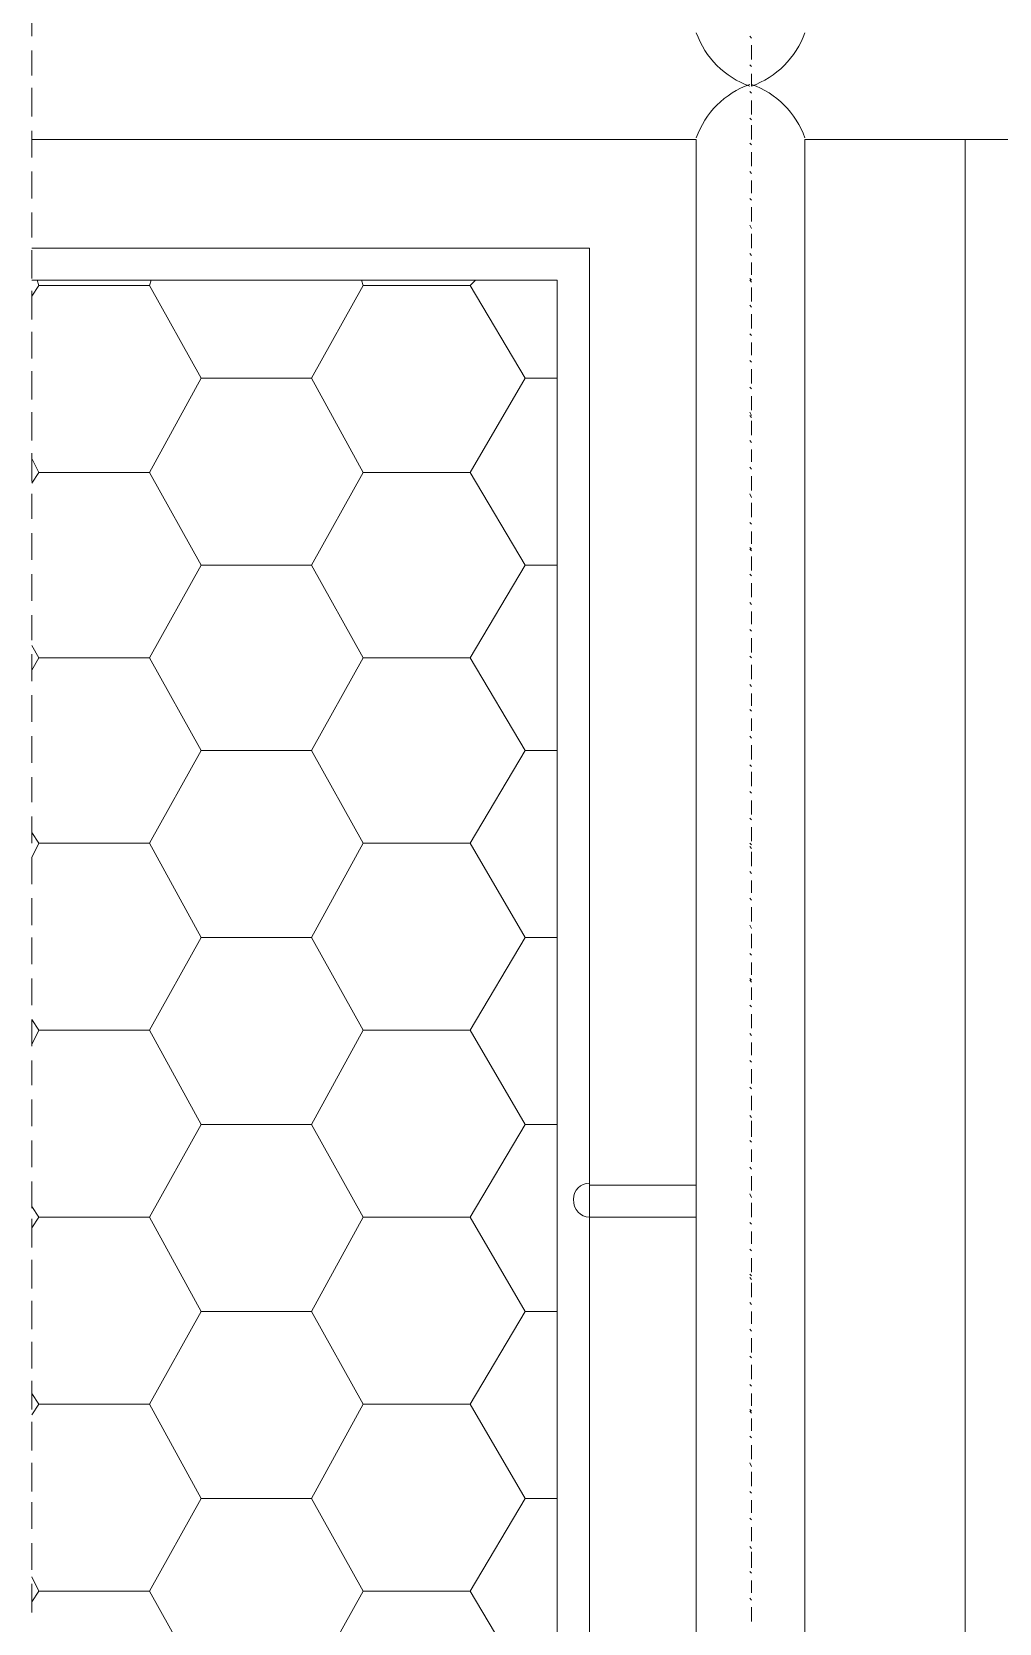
# Model space of a CAD drawing. Header units: millimetres. Extents: x 2928 to 3112, y 1220 to 1280.
# Drawn here: x 3051.756 to 3052.654, y 1266.678 to 1268.155 of the extents above; entities that cross this region are included whole.
import ezdxf

# ---------------------------------------------------------------- set-up
doc = ezdxf.new("R2010")
doc.units = ezdxf.units.MM

msp = doc.modelspace()

# ---------------------------------------------------------------- linework, layer by layer
at = {"color": 252, "linetype": 'Continuous', "lineweight": 13, "true_color": 0x989898}
for points in [[(3051.75559, 1268.17617), (3051.75559, 1268.15136), (3051.75559, 1268.15136)], [(3052.42381, 1268.14971), (3052.42215, 1268.15136), (3052.42215, 1268.15136)], [(3052.42381, 1268.14971), (3052.42215, 1268.15136), (3052.42215, 1268.15136)], [(3051.75559, 1268.13813), (3051.75559, 1268.11497), (3051.75559, 1268.11497)], [(3052.42381, 1268.12986), (3052.42381, 1268.14309), (3052.42381, 1268.14309)], [(3052.42381, 1268.12986), (3052.42381, 1268.14309), (3052.42381, 1268.14309)], [(3052.42381, 1268.12324), (3052.42215, 1268.1249), (3052.42215, 1268.1249)], [(3052.42381, 1268.12324), (3052.42215, 1268.1249), (3052.42215, 1268.1249)], [(3052.42381, 1268.10505), (3052.42381, 1268.11663), (3052.42381, 1268.11663)], [(3052.42381, 1268.10505), (3052.42381, 1268.11663), (3052.42381, 1268.11663)], [(3051.75559, 1268.1034), (3051.75559, 1268.07693), (3051.75559, 1268.07693)], [(3052.42381, 1268.09843), (3052.42215, 1268.10009), (3052.42215, 1268.10009)], [(3052.42381, 1268.09843), (3052.42215, 1268.10009), (3052.42215, 1268.10009)], [(3052.42381, 1268.07859), (3052.42381, 1268.09182), (3052.42381, 1268.09182)], [(3052.42381, 1268.07859), (3052.42381, 1268.09182), (3052.42381, 1268.09182)], [(3052.42381, 1268.07362), (3052.42215, 1268.07528), (3052.42215, 1268.07528)], [(3052.42381, 1268.07362), (3052.42215, 1268.07528), (3052.42215, 1268.07528)], [(3051.75559, 1268.0637), (3051.75559, 1268.03889), (3051.75559, 1268.03889)], [(3052.42381, 1268.05543), (3052.42381, 1268.06866), (3052.42381, 1268.06866)], [(3052.42381, 1268.05543), (3052.42381, 1268.06701), (3052.42381, 1268.06701)], [(3052.42381, 1268.05047), (3052.42215, 1268.05212), (3052.42215, 1268.05212)], [(3052.42381, 1268.05047), (3052.42215, 1268.05212), (3052.42215, 1268.05212)], [(3052.42381, 1268.03062), (3052.42381, 1268.04385), (3052.42381, 1268.04385)], [(3052.42381, 1268.03062), (3052.42381, 1268.04385), (3052.42381, 1268.04385)], [(3051.75559, 1268.02566), (3051.75559, 1268.00085), (3051.75559, 1268.00085)], [(3052.42381, 1268.024), (3052.42215, 1268.02566), (3052.42215, 1268.02566)], [(3052.42381, 1268.024), (3052.42215, 1268.02566), (3052.42215, 1268.02566)], [(3052.42381, 1268.00581), (3052.42381, 1268.01739), (3052.42381, 1268.01739)], [(3052.42381, 1268.00581), (3052.42381, 1268.01739), (3052.42381, 1268.01739)], [(3052.42381, 1267.99919), (3052.42215, 1268.00085), (3052.42215, 1268.00085)], [(3052.42381, 1267.99919), (3052.42215, 1268.00085), (3052.42215, 1268.00085)], [(3051.75559, 1267.98762), (3051.75559, 1267.96446), (3051.75559, 1267.96446)], [(3052.42381, 1267.97935), (3052.42381, 1267.99258), (3052.42381, 1267.99258)], [(3052.42381, 1267.97935), (3052.42381, 1267.99258), (3052.42381, 1267.99258)], [(3052.42381, 1267.97273), (3052.42215, 1267.97604), (3052.42215, 1267.97604)], [(3052.42381, 1267.97273), (3052.42215, 1267.97604), (3052.42215, 1267.97604)], [(3052.42381, 1267.95454), (3052.42381, 1267.96777), (3052.42381, 1267.96777)], [(3052.42381, 1267.95454), (3052.42381, 1267.96777), (3052.42381, 1267.96777)], [(3051.75559, 1267.95288), (3051.75559, 1267.92642), (3051.75559, 1267.92642)], [(3052.42381, 1267.94792), (3052.42215, 1267.94957), (3052.42215, 1267.94957)], [(3052.42381, 1267.94792), (3052.42215, 1267.94957), (3052.42215, 1267.94957)], [(3052.42381, 1267.92973), (3052.42381, 1267.9413), (3052.42381, 1267.9413)], [(3052.42381, 1267.93138), (3052.42381, 1267.9413), (3052.42381, 1267.9413)], [(3052.42381, 1267.92476), (3052.42215, 1267.92642), (3052.42215, 1267.92642)], [(3051.75559, 1267.91484), (3051.75559, 1267.88838), (3051.75559, 1267.88838)], [(3052.42381, 1267.92311), (3052.42215, 1267.92476), (3052.42215, 1267.92476)], [(3052.42381, 1267.90492), (3052.42381, 1267.91815), (3052.42381, 1267.91815)], [(3052.42381, 1267.90492), (3052.42381, 1267.91815), (3052.42381, 1267.91815)], [(3052.42381, 1267.89995), (3052.42215, 1267.90161), (3052.42215, 1267.90161)], [(3052.42381, 1267.89995), (3052.42215, 1267.90161), (3052.42215, 1267.90161)], [(3052.42381, 1267.88011), (3052.42381, 1267.89334), (3052.42381, 1267.89334)], [(3052.42381, 1267.88011), (3052.42381, 1267.89334), (3052.42381, 1267.89334)], [(3051.75559, 1267.8768), (3051.75559, 1267.85199), (3051.75559, 1267.85199)], [(3052.42381, 1267.87349), (3052.42215, 1267.87515), (3052.42215, 1267.87515)], [(3052.42381, 1267.87349), (3052.42215, 1267.87515), (3052.42215, 1267.87515)], [(3052.42381, 1267.8553), (3052.42381, 1267.86688), (3052.42381, 1267.86688)], [(3052.42381, 1267.8553), (3052.42381, 1267.86688), (3052.42381, 1267.86688)], [(3051.75559, 1267.84041), (3051.75559, 1267.81395), (3051.75559, 1267.81395)], [(3052.42381, 1267.84868), (3052.42215, 1267.85034), (3052.42215, 1267.85034)], [(3052.42381, 1267.84868), (3052.42215, 1267.85034), (3052.42215, 1267.85034)], [(3052.42381, 1267.82883), (3052.42381, 1267.84207), (3052.42381, 1267.84207)], [(3052.42381, 1267.82883), (3052.42381, 1267.84207), (3052.42381, 1267.84207)], [(3052.42381, 1267.82387), (3052.42215, 1267.82553), (3052.42215, 1267.82553)], [(3052.42381, 1267.82387), (3052.42215, 1267.82553), (3052.42215, 1267.82553)], [(3052.42381, 1267.80402), (3052.42381, 1267.81726), (3052.42381, 1267.81726)], [(3052.42381, 1267.80568), (3052.42381, 1267.81726), (3052.42381, 1267.81726)], [(3051.75559, 1267.80237), (3051.75559, 1267.77591), (3051.75559, 1267.77591)], [(3052.42381, 1267.79906), (3052.42215, 1267.80237), (3052.42215, 1267.80237)], [(3052.42381, 1267.79741), (3052.42215, 1267.79906), (3052.42215, 1267.79906)], [(3052.42381, 1267.78087), (3052.42381, 1267.7941), (3052.42381, 1267.7941)], [(3052.42381, 1267.78087), (3052.42381, 1267.79079), (3052.42381, 1267.79079)], [(3051.75559, 1267.76433), (3051.75559, 1267.73786), (3051.75559, 1267.73786)], [(3052.42381, 1267.77425), (3052.42215, 1267.77591), (3052.42215, 1267.77591)], [(3052.42381, 1267.77425), (3052.42215, 1267.77591), (3052.42215, 1267.77591)], [(3052.42381, 1267.75606), (3052.42381, 1267.76764), (3052.42381, 1267.76764)], [(3052.42381, 1267.75606), (3052.42381, 1267.76764), (3052.42381, 1267.76764)], [(3052.42381, 1267.74944), (3052.42215, 1267.7511), (3052.42215, 1267.7511)], [(3052.42381, 1267.74944), (3052.42215, 1267.7511), (3052.42215, 1267.7511)], [(3052.42381, 1267.72959), (3052.42381, 1267.74283), (3052.42381, 1267.74283)], [(3052.42381, 1267.72959), (3052.42381, 1267.74283), (3052.42381, 1267.74283)], [(3051.75559, 1267.72629), (3051.75559, 1267.70313), (3051.75559, 1267.70313)], [(3052.42381, 1267.72298), (3052.42215, 1267.72629), (3052.42215, 1267.72629)], [(3052.42381, 1267.72298), (3052.42215, 1267.72629), (3052.42215, 1267.72629)], [(3052.42381, 1267.70478), (3052.42381, 1267.71802), (3052.42381, 1267.71802)], [(3052.42381, 1267.70478), (3052.42381, 1267.71802), (3052.42381, 1267.71802)], [(3052.42381, 1267.69817), (3052.42215, 1267.69982), (3052.42215, 1267.69982)], [(3052.42381, 1267.69817), (3052.42215, 1267.69982), (3052.42215, 1267.69982)], [(3052.42381, 1267.67997), (3052.42381, 1267.69155), (3052.42381, 1267.69155)], [(3052.42381, 1267.67997), (3052.42381, 1267.69155), (3052.42381, 1267.69155)], [(3051.75559, 1267.6899), (3051.75559, 1267.66509), (3051.75559, 1267.66509)], [(3052.42381, 1267.67501), (3052.42215, 1267.67667), (3052.42215, 1267.67667)], [(3052.42381, 1267.67336), (3052.42215, 1267.67501), (3052.42215, 1267.67501)], [(3052.42381, 1267.65516), (3052.42381, 1267.6684), (3052.42381, 1267.6684)], [(3052.42381, 1267.65516), (3052.42381, 1267.66674), (3052.42381, 1267.66674)], [(3051.75559, 1267.65186), (3051.75559, 1267.62705), (3051.75559, 1267.62705)], [(3052.42381, 1267.6502), (3052.42215, 1267.65186), (3052.42215, 1267.65186)], [(3052.42381, 1267.6502), (3052.42215, 1267.65186), (3052.42215, 1267.65186)], [(3052.42381, 1267.63035), (3052.42381, 1267.64359), (3052.42381, 1267.64359)], [(3052.42381, 1267.63035), (3052.42381, 1267.64359), (3052.42381, 1267.64359)], [(3052.42381, 1267.62374), (3052.42215, 1267.62539), (3052.42215, 1267.62539)], [(3052.42381, 1267.62374), (3052.42215, 1267.62539), (3052.42215, 1267.62539)], [(3052.42381, 1267.60555), (3052.42381, 1267.61712), (3052.42381, 1267.61712)], [(3052.42381, 1267.60555), (3052.42381, 1267.61712), (3052.42381, 1267.61712)], [(3051.75559, 1267.61381), (3051.75559, 1267.59066), (3051.75559, 1267.59066)], [(3052.42381, 1267.59893), (3052.42215, 1267.60058), (3052.42215, 1267.60058)], [(3052.42381, 1267.59893), (3052.42215, 1267.60058), (3052.42215, 1267.60058)], [(3052.42381, 1267.57908), (3052.42381, 1267.59231), (3052.42381, 1267.59231)], [(3052.42381, 1267.57908), (3052.42381, 1267.59231), (3052.42381, 1267.59231)], [(3051.75559, 1267.57743), (3051.75559, 1267.55262), (3051.75559, 1267.55262)], [(3052.42381, 1267.57412), (3052.42215, 1267.57577), (3052.42215, 1267.57577)], [(3052.42381, 1267.57412), (3052.42215, 1267.57577), (3052.42215, 1267.57577)], [(3052.42381, 1267.55427), (3052.42381, 1267.5675), (3052.42381, 1267.5675)], [(3052.42381, 1267.55427), (3052.42381, 1267.5675), (3052.42381, 1267.5675)], [(3052.42381, 1267.54766), (3052.42215, 1267.54931), (3052.42215, 1267.54931)], [(3052.42381, 1267.54766), (3052.42215, 1267.54931), (3052.42215, 1267.54931)], [(3051.75559, 1267.53939), (3051.75559, 1267.51458), (3051.75559, 1267.51458)], [(3052.42381, 1267.52946), (3052.42381, 1267.54104), (3052.42381, 1267.54104)], [(3052.42381, 1267.53112), (3052.42381, 1267.54104), (3052.42381, 1267.54104)], [(3052.42381, 1267.5245), (3052.42215, 1267.52615), (3052.42215, 1267.52615)], [(3052.42381, 1267.5245), (3052.42215, 1267.52615), (3052.42215, 1267.52615)], [(3052.42381, 1267.50631), (3052.42381, 1267.51788), (3052.42381, 1267.51788)], [(3052.42381, 1267.50631), (3052.42381, 1267.51788), (3052.42381, 1267.51788)], [(3051.75559, 1267.50134), (3051.75559, 1267.47653), (3051.75559, 1267.47653)], [(3052.42381, 1267.49969), (3052.42215, 1267.50134), (3052.42215, 1267.50134)], [(3052.42381, 1267.49969), (3052.42215, 1267.50134), (3052.42215, 1267.50134)], [(3052.42381, 1267.47984), (3052.42381, 1267.49307), (3052.42381, 1267.49307)], [(3052.42381, 1267.47984), (3052.42381, 1267.49307), (3052.42381, 1267.49307)], [(3052.42381, 1267.47323), (3052.42215, 1267.47488), (3052.42215, 1267.47488)], [(3052.42381, 1267.47323), (3052.42215, 1267.47488), (3052.42215, 1267.47488)], [(3051.75559, 1267.4633), (3051.75559, 1267.44015), (3051.75559, 1267.44015)], [(3052.42381, 1267.45503), (3052.42381, 1267.46826), (3052.42381, 1267.46826)], [(3052.42381, 1267.45503), (3052.42381, 1267.46826), (3052.42381, 1267.46826)], [(3052.42381, 1267.44842), (3052.42215, 1267.45007), (3052.42215, 1267.45007)], [(3052.42381, 1267.44842), (3052.42215, 1267.45007), (3052.42215, 1267.45007)], [(3052.42381, 1267.42857), (3052.42381, 1267.4418), (3052.42381, 1267.4418)], [(3052.42381, 1267.42857), (3052.42381, 1267.4418), (3052.42381, 1267.4418)], [(3051.75559, 1267.42691), (3051.75559, 1267.4021), (3051.75559, 1267.4021)], [(3052.42381, 1267.42361), (3052.42215, 1267.42526), (3052.42215, 1267.42526)], [(3052.42381, 1267.42361), (3052.42215, 1267.42526), (3052.42215, 1267.42526)], [(3052.42381, 1267.40376), (3052.42381, 1267.41699), (3052.42381, 1267.41699)], [(3052.42381, 1267.40541), (3052.42381, 1267.41699), (3052.42381, 1267.41699)], [(3052.42381, 1267.40045), (3052.42215, 1267.4021), (3052.42215, 1267.4021)], [(3052.42381, 1267.39714), (3052.42215, 1267.3988), (3052.42215, 1267.3988)], [(3051.75559, 1267.38887), (3051.75559, 1267.36406), (3051.75559, 1267.36406)], [(3052.42381, 1267.3806), (3052.42381, 1267.39383), (3052.42381, 1267.39383)], [(3052.42381, 1267.3806), (3052.42381, 1267.39383), (3052.42381, 1267.39383)], [(3052.42381, 1267.37399), (3052.42215, 1267.37564), (3052.42215, 1267.37564)], [(3052.42381, 1267.37399), (3052.42215, 1267.37564), (3052.42215, 1267.37564)], [(3052.42381, 1267.35579), (3052.42381, 1267.36737), (3052.42381, 1267.36737)], [(3052.42381, 1267.35579), (3052.42381, 1267.36737), (3052.42381, 1267.36737)], [(3051.75559, 1267.35083), (3051.75559, 1267.32602), (3051.75559, 1267.32602)], [(3052.42381, 1267.34918), (3052.42215, 1267.35083), (3052.42215, 1267.35083)], [(3052.42381, 1267.34918), (3052.42215, 1267.35083), (3052.42215, 1267.35083)], [(3052.42381, 1267.32933), (3052.42381, 1267.34256), (3052.42381, 1267.34256)], [(3052.42381, 1267.32933), (3052.42381, 1267.34256), (3052.42381, 1267.34256)], [(3052.42381, 1267.32271), (3052.42215, 1267.32602), (3052.42215, 1267.32602)], [(3052.42381, 1267.32271), (3052.42215, 1267.32602), (3052.42215, 1267.32602)], [(3051.75559, 1267.31444), (3051.75559, 1267.28963), (3051.75559, 1267.28963)], [(3052.42381, 1267.30452), (3052.42381, 1267.31775), (3052.42381, 1267.31775)], [(3052.42381, 1267.30452), (3052.42381, 1267.31775), (3052.42381, 1267.31775)], [(3052.42381, 1267.2979), (3052.42215, 1267.29956), (3052.42215, 1267.29956)], [(3052.42381, 1267.2979), (3052.42215, 1267.29956), (3052.42215, 1267.29956)], [(3052.42381, 1267.27971), (3052.42381, 1267.29129), (3052.42381, 1267.29129)], [(3052.42381, 1267.27971), (3052.42381, 1267.29129), (3052.42381, 1267.29129)], [(3051.75559, 1267.2764), (3051.75559, 1267.25159), (3051.75559, 1267.25159)], [(3052.42381, 1267.27475), (3052.42215, 1267.2764), (3052.42215, 1267.2764)], [(3052.42381, 1267.27309), (3052.42215, 1267.27475), (3052.42215, 1267.27475)], [(3052.42381, 1267.25655), (3052.42381, 1267.26813), (3052.42381, 1267.26813)], [(3052.42381, 1267.25655), (3052.42381, 1267.26648), (3052.42381, 1267.26648)], [(3052.42381, 1267.24994), (3052.42215, 1267.25159), (3052.42215, 1267.25159)], [(3052.42381, 1267.24994), (3052.42215, 1267.25159), (3052.42215, 1267.25159)], [(3051.75559, 1267.23836), (3051.75559, 1267.21355), (3051.75559, 1267.21355)], [(3052.42381, 1267.23009), (3052.42381, 1267.24332), (3052.42381, 1267.24332)], [(3052.42381, 1267.23009), (3052.42381, 1267.24332), (3052.42381, 1267.24332)], [(3052.42381, 1267.22347), (3052.42215, 1267.22513), (3052.42215, 1267.22513)], [(3052.42381, 1267.22347), (3052.42215, 1267.22513), (3052.42215, 1267.22513)], [(3052.42381, 1267.20528), (3052.42381, 1267.21686), (3052.42381, 1267.21686)], [(3052.42381, 1267.20528), (3052.42381, 1267.21686), (3052.42381, 1267.21686)], [(3051.75559, 1267.20032), (3051.75559, 1267.17716), (3051.75559, 1267.17716)], [(3052.42381, 1267.19866), (3052.42215, 1267.20032), (3052.42215, 1267.20032)], [(3052.42381, 1267.19866), (3052.42215, 1267.20032), (3052.42215, 1267.20032)], [(3052.42381, 1267.17882), (3052.42381, 1267.19205), (3052.42381, 1267.19205)], [(3052.42381, 1267.17882), (3052.42381, 1267.19205), (3052.42381, 1267.19205)], [(3052.42381, 1267.17385), (3052.42215, 1267.17551), (3052.42215, 1267.17551)], [(3052.42381, 1267.17385), (3052.42215, 1267.17551), (3052.42215, 1267.17551)], [(3051.75559, 1267.16393), (3051.75559, 1267.13912), (3051.75559, 1267.13912)], [(3052.42381, 1267.15401), (3052.42381, 1267.16724), (3052.42381, 1267.16724)], [(3052.42381, 1267.15401), (3052.42381, 1267.16724), (3052.42381, 1267.16724)], [(3052.42381, 1267.14739), (3052.42215, 1267.14904), (3052.42215, 1267.14904)], [(3052.42381, 1267.14739), (3052.42215, 1267.14904), (3052.42215, 1267.14904)], [(3052.42381, 1267.13085), (3052.42381, 1267.14408), (3052.42381, 1267.14408)], [(3052.42381, 1267.1292), (3052.42381, 1267.14077), (3052.42381, 1267.14077)], [(3051.75559, 1267.12589), (3051.75559, 1267.10108), (3051.75559, 1267.10108)], [(3052.42381, 1267.12423), (3052.42215, 1267.12589), (3052.42215, 1267.12589)], [(3052.42381, 1267.12423), (3052.42215, 1267.12589), (3052.42215, 1267.12589)], [(3052.42381, 1267.10604), (3052.42381, 1267.11762), (3052.42381, 1267.11762)], [(3052.42381, 1267.10604), (3052.42381, 1267.11762), (3052.42381, 1267.11762)], [(3052.42381, 1267.09942), (3052.42215, 1267.10108), (3052.42215, 1267.10108)], [(3052.42381, 1267.09942), (3052.42215, 1267.10108), (3052.42215, 1267.10108)], [(3051.75559, 1267.08785), (3051.75559, 1267.06304), (3051.75559, 1267.06304)], [(3052.42381, 1267.07958), (3052.42381, 1267.09281), (3052.42381, 1267.09281)], [(3052.42381, 1267.07958), (3052.42381, 1267.09281), (3052.42381, 1267.09281)], [(3052.42381, 1267.07296), (3052.42215, 1267.07627), (3052.42215, 1267.07627)], [(3052.42381, 1267.07296), (3052.42215, 1267.07627), (3052.42215, 1267.07627)], [(3052.42381, 1267.05477), (3052.42381, 1267.068), (3052.42381, 1267.068)], [(3052.42381, 1267.05477), (3052.42381, 1267.068), (3052.42381, 1267.068)], [(3051.75559, 1267.05311), (3051.75559, 1267.02665), (3051.75559, 1267.02665)], [(3052.42381, 1267.04815), (3052.42215, 1267.0498), (3052.42215, 1267.0498)], [(3052.42381, 1267.04815), (3052.42215, 1267.0498), (3052.42215, 1267.0498)], [(3052.42381, 1267.02996), (3052.42381, 1267.04153), (3052.42381, 1267.04153)], [(3052.42381, 1267.02996), (3052.42381, 1267.04153), (3052.42381, 1267.04153)], [(3052.42381, 1267.02334), (3052.42215, 1267.025), (3052.42215, 1267.025)], [(3052.42381, 1267.02334), (3052.42215, 1267.025), (3052.42215, 1267.025)], [(3051.75559, 1267.01507), (3051.75559, 1266.98861), (3051.75559, 1266.98861)], [(3052.42381, 1267.00349), (3052.42381, 1267.01673), (3052.42381, 1267.01673)], [(3052.42381, 1267.00515), (3052.42381, 1267.01673), (3052.42381, 1267.01673)], [(3052.42381, 1267.00019), (3052.42215, 1267.00184), (3052.42215, 1267.00184)], [(3052.42381, 1266.99688), (3052.42215, 1266.99853), (3052.42215, 1266.99853)], [(3052.42381, 1266.98034), (3052.42381, 1266.99357), (3052.42381, 1266.99357)], [(3052.42381, 1266.98034), (3052.42381, 1266.99357), (3052.42381, 1266.99357)], [(3051.75559, 1266.97703), (3051.75559, 1266.95057), (3051.75559, 1266.95057)], [(3052.42381, 1266.97372), (3052.42215, 1266.97538), (3052.42215, 1266.97538)], [(3052.42381, 1266.97372), (3052.42215, 1266.97538), (3052.42215, 1266.97538)], [(3052.42381, 1266.95553), (3052.42381, 1266.96711), (3052.42381, 1266.96711)], [(3052.42381, 1266.95553), (3052.42381, 1266.96711), (3052.42381, 1266.96711)], [(3051.75559, 1266.93899), (3051.75559, 1266.91418), (3051.75559, 1266.91418)], [(3052.42381, 1266.94891), (3052.42215, 1266.95057), (3052.42215, 1266.95057)], [(3052.42381, 1266.94891), (3052.42215, 1266.95057), (3052.42215, 1266.95057)], [(3052.42381, 1266.92906), (3052.42381, 1266.9423), (3052.42381, 1266.9423)], [(3052.42381, 1266.92906), (3052.42381, 1266.9423), (3052.42381, 1266.9423)], [(3052.42381, 1266.9241), (3052.42215, 1266.92576), (3052.42215, 1266.92576)], [(3052.42381, 1266.9241), (3052.42215, 1266.92576), (3052.42215, 1266.92576)], [(3052.42381, 1266.90425), (3052.42381, 1266.91749), (3052.42381, 1266.91749)], [(3052.42381, 1266.90425), (3052.42381, 1266.91749), (3052.42381, 1266.91749)], [(3051.75559, 1266.9026), (3051.75559, 1266.87614), (3051.75559, 1266.87614)], [(3052.42381, 1266.89764), (3052.42215, 1266.89929), (3052.42215, 1266.89929)], [(3052.42381, 1266.89764), (3052.42215, 1266.89929), (3052.42215, 1266.89929)], [(3052.42381, 1266.87944), (3052.42381, 1266.89102), (3052.42381, 1266.89102)], [(3052.42381, 1266.87944), (3052.42381, 1266.89102), (3052.42381, 1266.89102)], [(3051.75559, 1266.86456), (3051.75559, 1266.83809), (3051.75559, 1266.83809)], [(3052.42381, 1266.87448), (3052.42215, 1266.87614), (3052.42215, 1266.87614)], [(3052.42381, 1266.87283), (3052.42215, 1266.87448), (3052.42215, 1266.87448)], [(3052.42381, 1266.85629), (3052.42381, 1266.86787), (3052.42381, 1266.86787)], [(3052.42381, 1266.85629), (3052.42381, 1266.86621), (3052.42381, 1266.86621)], [(3052.42381, 1266.84967), (3052.42215, 1266.85133), (3052.42215, 1266.85133)], [(3052.42381, 1266.84967), (3052.42215, 1266.85133), (3052.42215, 1266.85133)], [(3052.42381, 1266.82982), (3052.42381, 1266.84306), (3052.42381, 1266.84306)], [(3052.42381, 1266.82982), (3052.42381, 1266.84306), (3052.42381, 1266.84306)], [(3051.75559, 1266.82652), (3051.75559, 1266.80005), (3051.75559, 1266.80005)], [(3052.42381, 1266.82321), (3052.42215, 1266.82652), (3052.42215, 1266.82652)], [(3052.42381, 1266.82321), (3052.42215, 1266.82652), (3052.42215, 1266.82652)], [(3052.42381, 1266.80501), (3052.42381, 1266.81825), (3052.42381, 1266.81825)], [(3052.42381, 1266.80501), (3052.42381, 1266.81825), (3052.42381, 1266.81825)], [(3051.75559, 1266.79013), (3051.75559, 1266.76532), (3051.75559, 1266.76532)], [(3052.42381, 1266.7984), (3052.42215, 1266.80005), (3052.42215, 1266.80005)], [(3052.42381, 1266.7984), (3052.42215, 1266.80005), (3052.42215, 1266.80005)], [(3052.42381, 1266.7802), (3052.42381, 1266.79178), (3052.42381, 1266.79178)], [(3052.42381, 1266.7802), (3052.42381, 1266.79178), (3052.42381, 1266.79178)], [(3052.42381, 1266.77359), (3052.42215, 1266.77524), (3052.42215, 1266.77524)], [(3052.42381, 1266.77359), (3052.42215, 1266.77524), (3052.42215, 1266.77524)], [(3052.42381, 1266.75374), (3052.42381, 1266.76697), (3052.42381, 1266.76697)], [(3052.42381, 1266.75374), (3052.42381, 1266.76697), (3052.42381, 1266.76697)], [(3051.75559, 1266.75209), (3051.75559, 1266.72728), (3051.75559, 1266.72728)], [(3052.42381, 1266.74713), (3052.42215, 1266.74878), (3052.42215, 1266.74878)], [(3052.42381, 1266.74713), (3052.42215, 1266.74878), (3052.42215, 1266.74878)], [(3052.42381, 1266.73059), (3052.42381, 1266.74382), (3052.42381, 1266.74382)], [(3052.42381, 1266.72893), (3052.42381, 1266.74051), (3052.42381, 1266.74051)], [(3052.42381, 1266.72397), (3052.42215, 1266.72562), (3052.42215, 1266.72562)], [(3052.42381, 1266.72397), (3052.42215, 1266.72562), (3052.42215, 1266.72562)], [(3052.42381, 1266.70578), (3052.42381, 1266.71735), (3052.42381, 1266.71735)], [(3052.42381, 1266.70578), (3052.42381, 1266.71735), (3052.42381, 1266.71735)], [(3051.75559, 1266.71405), (3051.75559, 1266.68758), (3051.75559, 1266.68758)], [(3052.42381, 1266.69916), (3052.42215, 1266.70081), (3052.42215, 1266.70081)], [(3052.42381, 1266.69916), (3052.42215, 1266.70081), (3052.42215, 1266.70081)], [(3052.42381, 1266.67931), (3052.42381, 1266.69254), (3052.42381, 1266.69254)], [(3052.42381, 1266.67931), (3052.42381, 1266.69254), (3052.42381, 1266.69254)]]:
    msp.add_lwpolyline(points, dxfattribs=at)
at = {"color": 7, "linetype": 'Continuous', "lineweight": 5, "true_color": 0x000007}
for points in [[(3052.37253, 1264.15367), (3052.37253, 1268.05543), (3051.75559, 1268.05543)], [(3052.37253, 1264.15367), (3052.37253, 1268.05543), (3052.37253, 1268.05543)], [(3052.47342, 1264.15367), (3052.47342, 1268.05543), (3052.47342, 1268.05543)], [(3058.27562, 1268.05543), (3052.47342, 1268.05543), (3052.47342, 1268.05543)], [(3052.47342, 1263.95519), (3052.47342, 1268.05543), (3052.47342, 1268.05543)], [(3052.62228, 1263.23902), (3052.62228, 1268.05543), (3052.62228, 1268.05543)], [(3051.75559, 1267.95454), (3052.27329, 1267.95454), (3052.27329, 1264.25291), (3051.75559, 1264.25291)], [(3051.75559, 1267.92476), (3052.24352, 1267.92476), (3052.24352, 1264.28599), (3051.75559, 1264.28599)], [(3052.37253, 1267.08454), (3052.27329, 1267.08454), (3052.27329, 1267.08454)], [(3052.27329, 1267.05477), (3052.37253, 1267.05477), (3052.37253, 1267.08454)], [(3052.37253, 1267.08454), (3052.27329, 1267.08454), (3052.27329, 1267.08454)], [(3052.27329, 1267.05477), (3052.37253, 1267.05477), (3052.37253, 1267.08454)]]:
    msp.add_lwpolyline(points, dxfattribs=at)
at = {"color": 9, "linetype": 'Continuous', "lineweight": 13, "true_color": 0xbababa}
for points in [[(3051.75559, 1267.90988), (3051.76221, 1267.9198), (3051.76221, 1267.9198)], [(3051.76221, 1267.9198), (3051.76056, 1267.92476), (3051.76056, 1267.92476)], [(3051.76221, 1267.9198), (3051.86476, 1267.9198), (3051.86476, 1267.9198)], [(3051.86476, 1267.9198), (3051.86641, 1267.92476), (3051.86641, 1267.92476)], [(3051.91272, 1267.8338), (3051.86476, 1267.9198), (3051.86476, 1267.9198)], [(3052.01527, 1267.8338), (3052.06324, 1267.9198), (3052.06324, 1267.9198)], [(3052.06324, 1267.9198), (3052.06158, 1267.92476), (3052.06158, 1267.92476)], [(3052.06324, 1267.9198), (3052.16248, 1267.9198), (3052.16248, 1267.9198)], [(3052.16248, 1267.9198), (3052.16744, 1267.92476), (3052.16744, 1267.92476)], [(3052.21375, 1267.8338), (3052.16248, 1267.9198), (3052.16248, 1267.9198)], [(3051.86476, 1267.74613), (3051.91272, 1267.8338), (3051.91272, 1267.8338)], [(3051.91272, 1267.8338), (3052.01527, 1267.8338), (3052.01527, 1267.8338)], [(3052.06324, 1267.74613), (3052.01527, 1267.8338), (3052.01527, 1267.8338)], [(3052.16248, 1267.74613), (3052.21375, 1267.8338), (3052.21375, 1267.8338)], [(3052.21375, 1267.8338), (3052.24352, 1267.8338), (3052.24352, 1267.8338)], [(3051.76221, 1267.74613), (3051.75559, 1267.75937), (3051.75559, 1267.75937)], [(3051.75559, 1267.73621), (3051.76221, 1267.74613), (3051.76221, 1267.74613)], [(3051.76221, 1267.74613), (3051.86476, 1267.74613), (3051.86476, 1267.74613)], [(3051.91272, 1267.66013), (3051.86476, 1267.74613), (3051.86476, 1267.74613)], [(3052.01527, 1267.66013), (3052.06324, 1267.74613), (3052.06324, 1267.74613)], [(3052.06324, 1267.74613), (3052.16248, 1267.74613), (3052.16248, 1267.74613)], [(3052.21375, 1267.66013), (3052.16248, 1267.74613), (3052.16248, 1267.74613)], [(3051.86476, 1267.57412), (3051.91272, 1267.66013), (3051.91272, 1267.66013)], [(3051.91272, 1267.66013), (3052.01527, 1267.66013), (3052.01527, 1267.66013)], [(3052.06324, 1267.57412), (3052.01527, 1267.66013), (3052.01527, 1267.66013)], [(3052.16248, 1267.57412), (3052.21375, 1267.66013), (3052.21375, 1267.66013)], [(3052.21375, 1267.66013), (3052.24352, 1267.66013), (3052.24352, 1267.66013)], [(3051.76221, 1267.57412), (3051.75559, 1267.5857), (3051.75559, 1267.5857)], [(3051.75559, 1267.56254), (3051.76221, 1267.57412), (3051.76221, 1267.57412)], [(3051.76221, 1267.57412), (3051.86476, 1267.57412), (3051.86476, 1267.57412)], [(3051.91272, 1267.48811), (3051.86476, 1267.57412), (3051.86476, 1267.57412)], [(3052.01527, 1267.48811), (3052.06324, 1267.57412), (3052.06324, 1267.57412)], [(3052.06324, 1267.57412), (3052.16248, 1267.57412), (3052.16248, 1267.57412)], [(3052.21375, 1267.48811), (3052.16248, 1267.57412), (3052.16248, 1267.57412)], [(3051.86476, 1267.4021), (3051.91272, 1267.48811), (3051.91272, 1267.48811)], [(3051.91272, 1267.48811), (3052.01527, 1267.48811), (3052.01527, 1267.48811)], [(3052.06324, 1267.4021), (3052.01527, 1267.48811), (3052.01527, 1267.48811)], [(3052.16248, 1267.4021), (3052.21375, 1267.48811), (3052.21375, 1267.48811)], [(3052.21375, 1267.48811), (3052.24352, 1267.48811), (3052.24352, 1267.48811)], [(3051.76221, 1267.4021), (3051.75559, 1267.41203), (3051.75559, 1267.41203)], [(3051.75559, 1267.38887), (3051.76221, 1267.4021), (3051.76221, 1267.4021)], [(3051.76221, 1267.4021), (3051.86476, 1267.4021), (3051.86476, 1267.4021)], [(3051.91272, 1267.31444), (3051.86476, 1267.4021), (3051.86476, 1267.4021)], [(3052.01527, 1267.31444), (3052.06324, 1267.4021), (3052.06324, 1267.4021)], [(3052.06324, 1267.4021), (3052.16248, 1267.4021), (3052.16248, 1267.4021)], [(3052.21375, 1267.31444), (3052.16248, 1267.4021), (3052.16248, 1267.4021)], [(3051.86476, 1267.22844), (3051.91272, 1267.31444), (3051.91272, 1267.31444)], [(3051.91272, 1267.31444), (3052.01527, 1267.31444), (3052.01527, 1267.31444)], [(3052.06324, 1267.22844), (3052.01527, 1267.31444), (3052.01527, 1267.31444)], [(3052.16248, 1267.22844), (3052.21375, 1267.31444), (3052.21375, 1267.31444)], [(3052.21375, 1267.31444), (3052.24352, 1267.31444), (3052.24352, 1267.31444)], [(3051.76221, 1267.22844), (3051.75559, 1267.23836), (3051.75559, 1267.23836)], [(3051.75559, 1267.2152), (3051.76221, 1267.22844), (3051.76221, 1267.22844)], [(3051.76221, 1267.22844), (3051.86476, 1267.22844), (3051.86476, 1267.22844)], [(3051.91272, 1267.14077), (3051.86476, 1267.22844), (3051.86476, 1267.22844)], [(3052.01527, 1267.14077), (3052.06324, 1267.22844), (3052.06324, 1267.22844)], [(3052.06324, 1267.22844), (3052.16248, 1267.22844), (3052.16248, 1267.22844)], [(3052.21375, 1267.14077), (3052.16248, 1267.22844), (3052.16248, 1267.22844)], [(3051.86476, 1267.05477), (3051.91272, 1267.14077), (3051.91272, 1267.14077)], [(3051.91272, 1267.14077), (3052.01527, 1267.14077), (3052.01527, 1267.14077)], [(3052.06324, 1267.05477), (3052.01527, 1267.14077), (3052.01527, 1267.14077)], [(3052.16248, 1267.05477), (3052.21375, 1267.14077), (3052.21375, 1267.14077)], [(3052.21375, 1267.14077), (3052.24352, 1267.14077), (3052.24352, 1267.14077)], [(3051.76221, 1267.05477), (3051.75559, 1267.06469), (3051.75559, 1267.06469)], [(3051.75559, 1267.04484), (3051.76221, 1267.05477), (3051.76221, 1267.05477)], [(3051.76221, 1267.05477), (3051.86476, 1267.05477), (3051.86476, 1267.05477)], [(3051.91272, 1266.96711), (3051.86476, 1267.05477), (3051.86476, 1267.05477)], [(3052.01527, 1266.96711), (3052.06324, 1267.05477), (3052.06324, 1267.05477)], [(3052.06324, 1267.05477), (3052.16248, 1267.05477), (3052.16248, 1267.05477)], [(3052.21375, 1266.96711), (3052.16248, 1267.05477), (3052.16248, 1267.05477)], [(3051.86476, 1266.8811), (3051.91272, 1266.96711), (3051.91272, 1266.96711)], [(3051.91272, 1266.96711), (3052.01527, 1266.96711), (3052.01527, 1266.96711)], [(3052.06324, 1266.8811), (3052.01527, 1266.96711), (3052.01527, 1266.96711)], [(3052.16248, 1266.8811), (3052.21375, 1266.96711), (3052.21375, 1266.96711)], [(3052.21375, 1266.96711), (3052.24352, 1266.96711), (3052.24352, 1266.96711)], [(3051.76221, 1266.8811), (3051.75559, 1266.89102), (3051.75559, 1266.89102)], [(3051.75559, 1266.87117), (3051.76221, 1266.8811), (3051.76221, 1266.8811)], [(3051.76221, 1266.8811), (3051.86476, 1266.8811), (3051.86476, 1266.8811)], [(3051.91272, 1266.79344), (3051.86476, 1266.8811), (3051.86476, 1266.8811)], [(3052.01527, 1266.79344), (3052.06324, 1266.8811), (3052.06324, 1266.8811)], [(3052.06324, 1266.8811), (3052.16248, 1266.8811), (3052.16248, 1266.8811)], [(3052.21375, 1266.79344), (3052.16248, 1266.8811), (3052.16248, 1266.8811)], [(3051.86476, 1266.70743), (3051.91272, 1266.79344), (3051.91272, 1266.79344)], [(3051.91272, 1266.79344), (3052.01527, 1266.79344), (3052.01527, 1266.79344)], [(3052.06324, 1266.70743), (3052.01527, 1266.79344), (3052.01527, 1266.79344)], [(3052.16248, 1266.70743), (3052.21375, 1266.79344), (3052.21375, 1266.79344)], [(3052.21375, 1266.79344), (3052.24352, 1266.79344), (3052.24352, 1266.79344)], [(3051.76221, 1266.70743), (3051.75559, 1266.72066), (3051.75559, 1266.72066)], [(3051.75559, 1266.69751), (3051.76221, 1266.70743), (3051.76221, 1266.70743)], [(3051.76221, 1266.70743), (3051.86476, 1266.70743), (3051.86476, 1266.70743)], [(3051.91272, 1266.62142), (3051.86476, 1266.70743), (3051.86476, 1266.70743)], [(3052.01527, 1266.62142), (3052.06324, 1266.70743), (3052.06324, 1266.70743)], [(3052.06324, 1266.70743), (3052.16248, 1266.70743), (3052.16248, 1266.70743)], [(3052.21375, 1266.62142), (3052.16248, 1266.70743), (3052.16248, 1266.70743)]]:
    msp.add_lwpolyline(points, dxfattribs=at)
at = {"color": 7, "linetype": 'Continuous', "lineweight": 5, "true_color": 0x000007}
for points in [[(3052.37253, 1268.15467), (3052.3808, 1268.13151), (3052.399, 1268.11332), (3052.42215, 1268.10505)], [(3052.42381, 1268.10505), (3052.44696, 1268.11332), (3052.46516, 1268.13151), (3052.47342, 1268.15467)], [(3052.42215, 1268.1067), (3052.399, 1268.09843), (3052.3808, 1268.08024), (3052.37253, 1268.05708)], [(3052.42215, 1268.1067), (3052.399, 1268.09843), (3052.3808, 1268.08024), (3052.37253, 1268.05708)], [(3052.47342, 1268.05708), (3052.46516, 1268.08024), (3052.44696, 1268.09843), (3052.42381, 1268.1067)], [(3052.47342, 1268.05708), (3052.46516, 1268.08024), (3052.44696, 1268.09843), (3052.42381, 1268.1067)]]:
    msp.add_open_spline(points, degree=3, dxfattribs=at)
msp.add_open_spline([(3052.27329, 1267.08619), (3052.26502, 1267.08619), (3052.25841, 1267.07958), (3052.25841, 1267.07131), (3052.25841, 1267.07131), (3052.25841, 1267.06138), (3052.26502, 1267.05477), (3052.27329, 1267.05477)], degree=3, knots=[0, 0, 0, 0, 0.125, 0.125, 0.125, 0.125001, 1, 1, 1, 1], dxfattribs=at)
msp.add_open_spline([(3052.27329, 1267.08619), (3052.26502, 1267.08619), (3052.25841, 1267.07958), (3052.25841, 1267.07131), (3052.25841, 1267.07131), (3052.25841, 1267.06138), (3052.26502, 1267.05477), (3052.27329, 1267.05477)], degree=3, knots=[0, 0, 0, 0, 0.125, 0.125, 0.125, 0.125001, 1, 1, 1, 1], dxfattribs=at)

doc.saveas('drawing.dxf')
